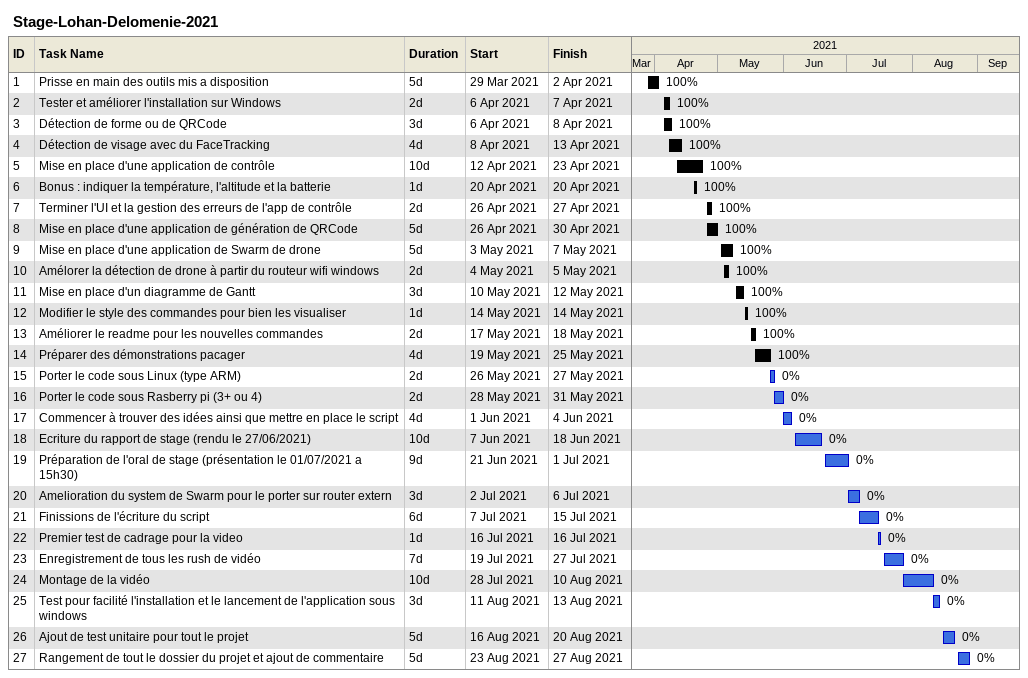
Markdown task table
Stage-Lohan-Delomenie-2021

| ID | Task | Duration | Start | Finish | % complete |
|---|---|---|---|---|---|
| 1 | Prisse en main des outils mis a disposition | 5d | 2021-03-29 | 2021-04-02 | 100 |
| 2 | Tester et améliorer l'installation sur Windows | 2d | 2021-04-06 | 2021-04-07 | 100 |
| 3 | Détection de forme ou de QRCode | 3d | 2021-04-06 | 2021-04-08 | 100 |
| 4 | Détection de visage avec du FaceTracking | 4d | 2021-04-08 | 2021-04-13 | 100 |
| 5 | Mise en place d'une application de contrôle | 10d | 2021-04-12 | 2021-04-23 | 100 |
| 6 | Bonus : indiquer la température, l'altitude et la batterie | 1d | 2021-04-20 | 2021-04-20 | 100 |
| 7 | Terminer l'UI et la gestion des erreurs de l'app de contrôle | 2d | 2021-04-26 | 2021-04-27 | 100 |
| 8 | Mise en place d'une application de génération de QRCode | 5d | 2021-04-26 | 2021-04-30 | 100 |
| 9 | Mise en place d'une application de Swarm de drone | 5d | 2021-05-03 | 2021-05-07 | 100 |
| 10 | Amélorer la détection de drone à partir du routeur wifi windows | 2d | 2021-05-04 | 2021-05-05 | 100 |
| 11 | Mise en place d'un diagramme de Gantt | 3d | 2021-05-10 | 2021-05-12 | 100 |
| 12 | Modifier le style des commandes pour bien les visualiser | 1d | 2021-05-14 | 2021-05-14 | 100 |
| 13 | Améliorer le readme pour les nouvelles commandes | 2d | 2021-05-17 | 2021-05-18 | 100 |
| 14 | Préparer des démonstrations pacager | 4d | 2021-05-19 | 2021-05-25 | 100 |
| 15 | Porter le code sous Linux (type ARM) | 2d | 2021-05-26 | 2021-05-27 | 0 |
| 16 | Porter le code sous Rasberry pi (3+ ou 4) | 2d | 2021-05-28 | 2021-05-31 | 0 |
| 17 | Commencer à trouver des idées ainsi que mettre en place le script | 4d | 2021-06-01 | 2021-06-04 | 0 |
| 18 | Ecriture du rapport de stage (rendu le 27/06/2021) | 10d | 2021-06-07 | 2021-06-18 | 0 |
| 19 | Préparation de l'oral de stage (présentation le 01/07/2021 a 15h30) | 9d | 2021-06-21 | 2021-07-01 | 0 |
| 20 | Amelioration du system de Swarm pour le porter sur router extern | 3d | 2021-07-02 | 2021-07-06 | 0 |
| 21 | Finissions de l'écriture du script | 6d | 2021-07-07 | 2021-07-15 | 0 |
| 22 | Premier test de cadrage pour la video | 1d | 2021-07-16 | 2021-07-16 | 0 |
| 23 | Enregistrement de tous les rush de vidéo | 7d | 2021-07-19 | 2021-07-27 | 0 |
| 24 | Montage de la vidéo | 10d | 2021-07-28 | 2021-08-10 | 0 |
| 25 | Test pour facilité l'installation et le lancement de l'application sous windows | 3d | 2021-08-11 | 2021-08-13 | 0 |
| 26 | Ajout de test unitaire pour tout le projet | 5d | 2021-08-16 | 2021-08-20 | 0 |
| 27 | Rangement de tout le dossier du projet et ajout de commentaire | 5d | 2021-08-23 | 2021-08-27 | 0 |
